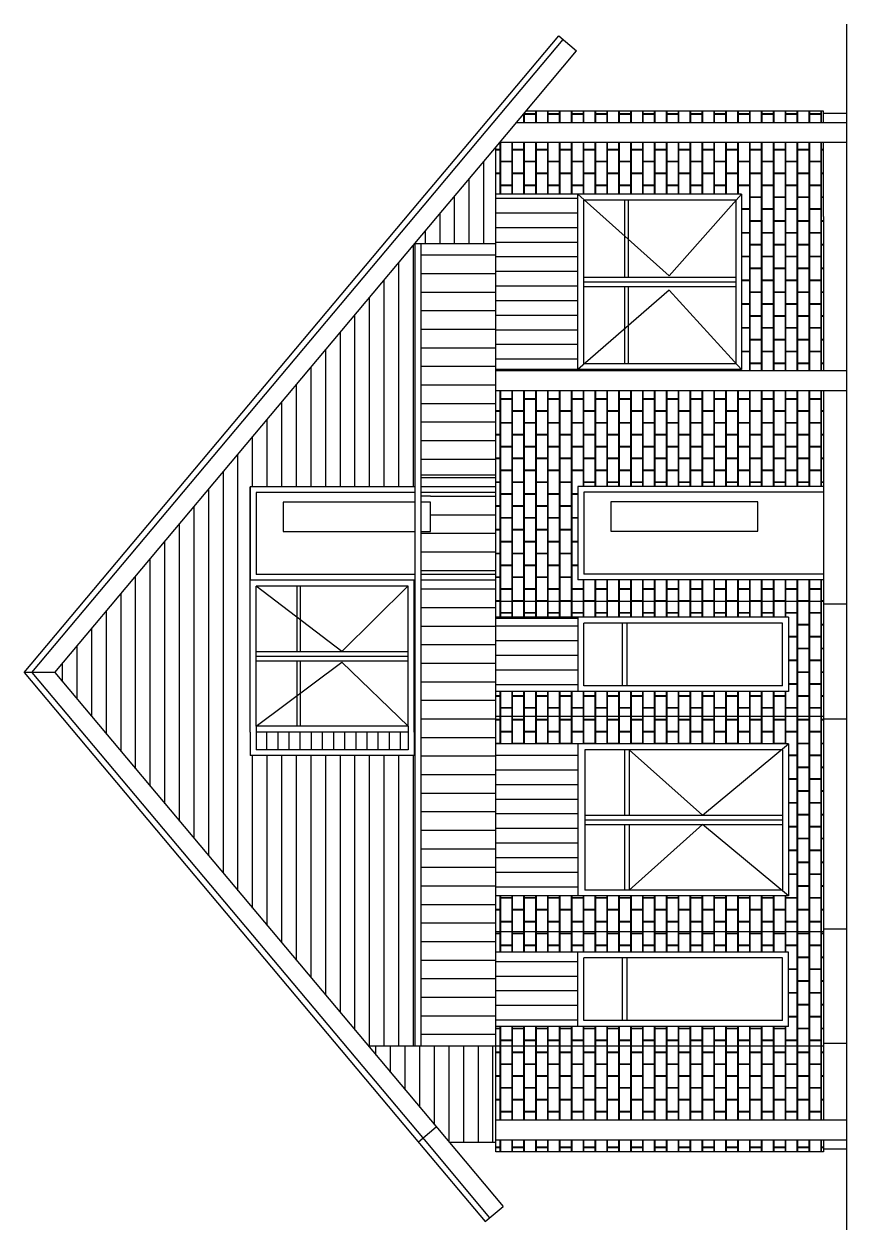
# Model space of a CAD drawing. Header units: millimetres. Extents: x -183747 to 314141, y 291435 to 411008.
# Drawn here: x -153515 to -146481, y 388610 to 398925 of the extents above; entities that cross this region are included whole.
import ezdxf

# ---------------------------------------------------------------- set-up
doc = ezdxf.new("R2010")
doc.units = ezdxf.units.MM
for name, color, linetype in [('kivivooder', 254, 'Continuous'), ('kollane', 5, 'Continuous'), ('PIIR', 1, 'Continuous'), ('puuvooder', 31, 'Continuous'), ('uks', 5, 'Continuous')]:
    doc.layers.add(name, color=color, linetype=linetype)
pattern_1 = [(90, (263867.91, 434935.92), (-101.6, 101.6), [198.4375, -4.7625]), (90, (263863.15, 434834.32), (-101.6, 101.6), [198.4375, -4.7625]), (180, (263867.91, 434935.92), (-101.6, -101.6), [-106.3625, 96.8375]), (180, (263867.91, 434931.16), (-101.6, -101.6), [-106.3625, 96.8375])]

msp = doc.modelspace()

# ---------------------------------------------------------------- hatches: boundary and pattern name
at = {"layer": 'kivivooder'}
h = msp.add_hatch(dxfattribs=at)
h.set_pattern_fill('AR-B816C', color=256, scale=0.5, angle=450, style=0)
h.set_pattern_definition(pattern_1)
h.paths.add_polyline_path([(-149223.91571, 398181.64492), (-149307.82568, 398081.64492), (-146681.45772, 398081.64492), (-146681.45772, 398181.64492)])
h = msp.add_hatch(dxfattribs=at)
h.set_pattern_fill('AR-B816C', color=256, scale=0.5, angle=450, style=0)
h.set_pattern_definition(pattern_1)
h.paths.add_polyline_path([(-149451.11222, 397910.88267), (-149481.45772, 397874.71831), (-149481.45772, 397470.12255), (-148782.08272, 397470.12255), (-147382.08272, 397470.12255), (-147382.08272, 395970.12255), (-148782.08272, 395970.12255), (-149481.45772, 395970.12255), (-149481.45772, 395957.99983), (-146681.45772, 395957.99983), (-146681.45772, 397278.84152), (-146681.45772, 397910.88267)])
h = msp.add_hatch(dxfattribs=at)
h.set_pattern_fill('AR-B816C', color=256, scale=0.5, angle=450, style=0)
h.set_pattern_definition(pattern_1)
h.paths.add_polyline_path([(-149481.45772, 395787.23757), (-149481.45772, 393986.14694), (-146681.45772, 393986.14694), (-146681.45772, 394170.12255), (-148781.45772, 394170.12255), (-148781.45772, 394970.12255), (-146681.45772, 394970.12255), (-146681.45772, 395787.23757)])
h = msp.add_hatch(dxfattribs=at)
h.set_pattern_fill('AR-B816C', color=256, scale=0.5, angle=450, style=0)
h.set_pattern_definition(pattern_1)
h.paths.add_polyline_path([(-148781.45772, 393214.93874), (-149481.45772, 393214.93874), (-149481.45772, 393000.88374), (-146681.45772, 393000.88374), (-146681.45772, 393378.84152), (-146981.45772, 393378.84152), (-146981.45772, 393214.93874)])
h.paths.add_polyline_path([(-149481.45772, 393986.14694), (-149481.45772, 393851.33485), (-148781.45772, 393851.33485), (-146981.45772, 393851.33485), (-146981.45772, 393378.84152), (-146681.45772, 393378.84152), (-146681.45772, 393986.14694)])
h.paths.add_polyline_path([(-149481.45772, 393000.88374), (-149481.45772, 392767.40283), (-148781.45772, 392767.40283), (-146981.45772, 392767.40283), (-146981.45772, 391467.40283), (-148781.45772, 391467.40283), (-149481.45772, 391467.40283), (-149481.45772, 391159.46238), (-146681.45772, 391159.46238), (-146681.45772, 393000.88374)])
h.paths.add_polyline_path([(-149481.45772, 391159.46238), (-149481.45772, 390986.82873), (-148781.45772, 390986.82873), (-146981.45772, 390986.82873), (-146981.45772, 390350.43263), (-148781.45772, 390350.43263), (-149481.45772, 390350.43263), (-149481.45772, 390181.64492), (-146681.45772, 390181.64492), (-146681.45772, 391159.46238)])
h = msp.add_hatch(dxfattribs=at)
h.set_pattern_fill('AR-B816C', color=256, scale=0.5, angle=450, style=0)
h.set_pattern_definition(pattern_1)
h.paths.add_polyline_path([(-149481.45772, 390181.64492), (-149481.45772, 389549.30678), (-146681.45772, 389549.30678), (-146681.45772, 390181.64492)])
h.paths.add_polyline_path([(-149481.45772, 389378.70935), (-149481.45772, 389278.70935), (-146681.45772, 389278.70935), (-146681.45772, 389378.70935)])
at = {"layer": 'kollane'}
h = msp.add_hatch(dxfattribs=at)
h.set_pattern_fill('LINE', color=256, scale=50, angle=900, style=0)
h.set_pattern_definition([(180, (-174610.3, 423779.08), (0, 158.75), [])])
h.paths.add_polyline_path([(-150124.61363, 395067.31915), (-149481.45772, 395067.31915), (-149481.45772, 397048.64726), (-150124.61363, 397048.64726)])
h.paths.add_polyline_path([(-150042.00164, 394684.28198), (-150124.61363, 394684.28198), (-150124.61363, 394317.31915), (-149481.45772, 394317.31915), (-149481.45772, 395017.31915), (-150124.61363, 395017.31915), (-150124.61363, 394935.49448), (-150042.00164, 394935.49448)])
h.paths.add_polyline_path([(-150124.61363, 390378.84152), (-149481.45772, 390378.84152), (-149481.45772, 394267.31915), (-150124.61363, 394267.31915)])
h = msp.add_hatch(dxfattribs=at)
h.set_pattern_fill('LINE', color=256, scale=50, angle=900, style=0)
h.set_pattern_definition([(180, (-174610.3, 423620.33), (0, 158.75), [])])
h.paths.add_polyline_path([(-150124.61363, 394908.56915), (-149481.45772, 394908.56915), (-149481.45772, 396889.89726), (-150124.61363, 396889.89726)])
h.paths.add_polyline_path([(-150042.00164, 394525.53198), (-150124.61363, 394525.53198), (-150124.61363, 394158.56915), (-149481.45772, 394158.56915), (-149481.45772, 394858.56915), (-150124.61363, 394858.56915), (-150124.61363, 394776.74448), (-150042.00164, 394776.74448)])
h.paths.add_polyline_path([(-150124.61363, 390220.09152), (-149481.45772, 390220.09152), (-149481.45772, 394108.56915), (-150124.61363, 394108.56915)])
h = msp.add_hatch(dxfattribs=at)
h.set_pattern_fill('LINE', color=256, scale=30, angle=450, style=0)
h.set_pattern_definition([(270, (55729.12, 495562.08), (-95.25, 3e-14), [])])
h.paths.add_polyline_path([(-151531.45772, 392867.76992), (-151531.45772, 392717.76992), (-150231.45772, 392717.76992), (-150231.45772, 392867.76992)])
at = {"layer": 'puuvooder'}
h = msp.add_hatch(dxfattribs=at)
h.set_pattern_fill('_USER', color=256, scale=125, angle=450, style=0, pattern_type=0)
h.set_pattern_definition([(90, (4290.22, 313393), (-125, 4e-14), [])])
h.paths.add_polyline_path([(-149481.45772, 397048.64726), (-149481.45772, 397874.71831), (-149509.18261, 397841.67707), (-149981.45772, 397278.84152), (-150174.61363, 397048.64726)])
h = msp.add_hatch(dxfattribs=at)
h.set_pattern_fill('_USER', color=256, scale=125, angle=540, style=0, pattern_type=0)
h.set_pattern_definition([(180, (263867.91, 434935.92), (-5e-14, -125), [])])
h.paths.add_polyline_path([(-149481.45772, 395970.12255), (-148782.08272, 395970.12255), (-148782.08272, 397470.12255), (-149481.45772, 397470.12255)])
h = msp.add_hatch(dxfattribs=at)
h.set_pattern_fill('_USER', color=256, scale=125, angle=450, style=0, pattern_type=0)
h.set_pattern_definition([(90, (-155686.89, 0), (-125, 4e-14), [])])
h.paths.add_polyline_path([(-150174.61363, 397048.64726), (-153253.94628, 393378.84152), (-151581.45772, 393378.84152), (-151581.45772, 394167.76992), (-151581.45772, 394967.76992), (-150174.61363, 394967.76992)])
h.paths.add_polyline_path([(-151581.45772, 392667.76992), (-151581.45772, 392867.76992), (-151581.45772, 393378.84152), (-153253.94628, 393378.84152), (-150571.17979, 390181.64492), (-150174.61363, 390181.64492), (-150174.61363, 392667.76992)])
h = msp.add_hatch(dxfattribs=at)
h.set_pattern_fill('_USER', color=256, scale=125, angle=540, style=0, pattern_type=0)
h.set_pattern_definition([(180, (4290.22, 313401.86), (-5e-14, -125), [])])
h.paths.add_polyline_path([(-149481.45772, 393214.93874), (-148781.45772, 393214.93874), (-148781.45772, 393839.93874), (-149481.45772, 393839.93874)])
h = msp.add_hatch(dxfattribs=at)
h.set_pattern_fill('_USER', color=256, scale=125, angle=540, style=0, pattern_type=0)
h.set_pattern_definition([(180, (4290.22, 313295.8), (-5e-14, -125), [])])
h.paths.add_polyline_path([(-149481.45772, 391467.40283), (-148781.45772, 391467.40283), (-148781.45772, 392767.40283), (-149481.45772, 392767.40283)])
h = msp.add_hatch(dxfattribs=at)
h.set_pattern_fill('_USER', color=256, scale=125, angle=540, style=0, pattern_type=0)
h.set_pattern_definition([(180, (4290.22, 313156.7), (-5e-14, -125), [])])
h.paths.add_polyline_path([(-149481.45772, 390986.82873), (-149481.45772, 390350.43263), (-148781.45772, 390350.43263), (-148781.45772, 390986.82873)])
h = msp.add_hatch(dxfattribs=at)
h.set_pattern_fill('_USER', color=256, scale=125, angle=450, style=0, pattern_type=0)
h.set_pattern_definition([(90, (263867.91, 434935.92), (-125, 4e-14), [])])
h.paths.add_polyline_path([(-149981.45772, 389478.84152), (-149880.65486, 389358.70935), (-149481.45772, 389358.70935), (-149481.45772, 390181.64492), (-150571.17979, 390181.64492)])

# ---------------------------------------------------------------- linework, layer by layer
for p, q in [((-149662.3915, 397970.23459), (-148945.00196, 398825.18615)), ((-149624.08928, 397938.09521), (-148906.69974, 398793.04677)), ((-148945.00196, 398825.18615), (-148791.79308, 398696.62863)), ((-149509.18261, 397841.67707), (-148791.79308, 398696.62863)), ((-146681.45772, 398181.64492), (-149223.91571, 398181.64492)), ((-146681.45772, 398081.64492), (-146681.45772, 398181.64492)), ((-146481.45772, 398159.64492), (-146681.45772, 398159.64492)), ((-150134.6666, 397407.39904), (-149662.3915, 397970.23459)), ((-150096.36438, 397375.25966), (-149624.08928, 397938.09521)), ((-149481.45772, 389278.70935), (-149481.45772, 397874.71831)), ((-146681.45772, 397278.84152), (-146681.45772, 397910.88267)), ((-149981.45772, 397278.84152), (-149509.18261, 397841.67707)), ((-153515.02774, 393378.84152), (-150134.6666, 397407.39904)), ((-153449.75737, 393378.84152), (-150096.36438, 397375.25966)), ((-153253.94628, 393378.84152), (-149981.45772, 397278.84152)), ((-146681.45772, 397278.84152), (-146681.45772, 395957.99983)), ((-146681.45772, 395787.23757), (-146681.45772, 389549.30678)), ((-146681.45772, 393986.14694), (-149481.45772, 393986.14694)), ((-146481.45772, 393964.14694), (-146681.45772, 393964.14694)), ((-153253.94628, 393378.84152), (-153515.02774, 393378.84152)), ((-153515.02774, 393378.84152), (-150134.6666, 389350.28399)), ((-153449.75737, 393378.84152), (-150096.36438, 389382.42338)), ((-153253.94628, 393378.84152), (-149981.45772, 389478.84152)), ((-146681.45772, 393000.88374), (-149481.45772, 393000.88374)), ((-146481.45772, 392978.67225), (-146681.45772, 392978.67225)), ((-146681.45772, 391159.46238), (-149481.45772, 391159.46238)), ((-146481.45772, 391181.46238), (-146681.45772, 391181.46238)), ((-146681.45772, 390181.64492), (-150571.17979, 390181.64492)), ((-146481.45772, 390203.64492), (-146681.45772, 390203.64492)), ((-146681.45772, 389728.84152), (-146681.45772, 389549.30678)), ((-150144.78061, 389362.3374), (-149991.57172, 389490.89492)), ((-149981.45772, 389478.84152), (-149420.40291, 388810.20244)), ((-150134.6666, 389350.28399), (-149573.6118, 388681.64492)), ((-150096.36438, 389382.42338), (-149535.30958, 388713.7843)), ((-149481.45772, 389358.70935), (-149880.65486, 389358.70935)), ((-146681.45772, 389378.70935), (-146681.45772, 389278.70935)), ((-146481.45772, 389300.70935), (-146681.45772, 389300.70935)), ((-146681.45772, 389278.70935), (-149481.45772, 389278.70935)), ((-149573.6118, 388681.64492), (-149420.40291, 388810.20244))]:
    msp.add_line(p, q)
at = {"layer": 'kivivooder'}
for p, q in [((-146481.45772, 398081.64492), (-149307.82568, 398081.64492)), ((-146481.45772, 397910.88267), (-149451.11222, 397910.88267)), ((-148782.08272, 397470.12255), (-149482.08272, 397470.12255)), ((-148781.45772, 395970.12255), (-149481.45772, 395970.12255)), ((-146481.45772, 395957.99983), (-149481.45772, 395957.99983)), ((-146481.45772, 395787.23757), (-149481.45772, 395787.23757)), ((-148781.45772, 393851.33485), (-149481.45772, 393851.33485)), ((-148781.45772, 390350.43263), (-149481.45772, 390350.43263)), ((-146481.45772, 389549.30678), (-149481.45772, 389549.30678)), ((-146481.45772, 389378.70935), (-149481.45772, 389378.70935))]:
    msp.add_line(p, q, dxfattribs=at)
at = {"layer": 'kollane'}
for p, q in [((-146481.45772, 388609.90755), (-146481.45772, 398925.04522)), ((-147382.08272, 397470.12255), (-148782.08272, 397470.12255)), ((-147382.08272, 397470.12255), (-148782.08272, 397470.12255)), ((-147382.08272, 397470.12255), (-147382.08272, 395970.12255)), ((-147432.08272, 397420.12255), (-148732.08272, 397420.12255)), ((-147432.08272, 397420.12255), (-147432.08272, 396020.12255)), ((-150174.61363, 397048.64726), (-149481.45772, 397048.64726)), ((-150174.61363, 397048.64726), (-150174.61363, 390181.64492)), ((-150124.61363, 397048.64726), (-150124.61363, 390181.64492)), ((-148732.08272, 396760.12255), (-147432.08272, 396760.12255)), ((-148732.08272, 396720.12255), (-147432.08272, 396720.12255)), ((-148732.08272, 396680.12255), (-147432.08272, 396680.12255)), ((-147432.08272, 396020.12255), (-148732.08272, 396020.12255)), ((-147382.08272, 395970.12255), (-148782.08272, 395970.12255)), ((-147382.08272, 395970.12255), (-148782.08272, 395970.12255)), ((-147382.08272, 395970.12255), (-148782.08272, 395970.12255)), ((-151581.45772, 394967.76992), (-151581.45772, 394167.76992)), ((-151581.45772, 394167.76992), (-151581.45772, 394967.76992)), ((-150174.61363, 394967.76992), (-151581.45772, 394967.76992)), ((-150174.61363, 394967.76992), (-151581.45772, 394967.76992)), ((-149481.45772, 395067.31915), (-150124.61363, 395067.31915)), ((-149481.45772, 394967.76992), (-150124.61363, 394967.76992)), ((-148781.45772, 394970.12255), (-148781.45772, 394170.12255)), ((-146681.45772, 394970.12255), (-148781.45772, 394970.12255)), ((-151531.45772, 394917.76992), (-151531.45772, 394217.76992)), ((-150174.61363, 394917.76992), (-151531.45772, 394917.76992)), ((-149481.45772, 394917.76992), (-150124.61363, 394917.76992)), ((-150042.00164, 394886.58245), (-150124.61363, 394886.58245)), ((-148731.45772, 394920.12255), (-148731.45772, 394220.12255)), ((-146681.45772, 394920.12255), (-148731.45772, 394920.12255)), ((-150181.45772, 394167.76992), (-151581.45772, 394167.76992)), ((-150181.45772, 394167.76992), (-151581.45772, 394167.76992)), ((-151581.45772, 392867.76992), (-151581.45772, 394167.76992)), ((-150174.61363, 394167.76992), (-151581.45772, 394167.76992)), ((-150174.61363, 394217.76992), (-151531.45772, 394217.76992)), ((-150181.45772, 392867.76992), (-150181.45772, 394167.76992)), ((-149481.45772, 394217.76992), (-150124.61363, 394217.76992)), ((-149481.45772, 394167.76992), (-150124.61363, 394167.76992)), ((-146681.45772, 394170.12255), (-148781.45772, 394170.12255)), ((-146681.45772, 394220.12255), (-148731.45772, 394220.12255)), ((-150231.45772, 394117.76992), (-151531.45772, 394117.76992)), ((-150231.45772, 392917.76992), (-150231.45772, 394117.76992)), ((-148781.45772, 393851.33485), (-148781.45772, 393214.93874)), ((-146981.45772, 393851.33485), (-148781.45772, 393851.33485)), ((-146981.45772, 393851.33485), (-146981.45772, 393214.93874)), ((-148731.45772, 393264.93874), (-148731.45772, 393801.33485)), ((-147031.45772, 393801.33485), (-148731.45772, 393801.33485)), ((-148399.72061, 393264.93874), (-148399.72061, 393801.33485)), ((-148359.72061, 393264.93874), (-148359.72061, 393801.33485)), ((-147031.45772, 393264.93874), (-147031.45772, 393801.33485)), ((-151531.45772, 393557.76992), (-150231.45772, 393557.76992)), ((-151531.45772, 393517.76992), (-150231.45772, 393517.76992)), ((-151531.45772, 393477.76992), (-150231.45772, 393477.76992)), ((-146981.45772, 393214.93874), (-148781.45772, 393214.93874)), ((-147031.45772, 393264.93874), (-148731.45772, 393264.93874)), ((-151531.45772, 392917.76992), (-151531.45772, 392717.76992)), ((-150231.45772, 392917.76992), (-151531.45772, 392917.76992)), ((-150231.45772, 392917.76992), (-150231.45772, 392717.76992)), ((-151581.45772, 392867.76992), (-151581.45772, 392667.76992)), ((-150231.45772, 392867.76992), (-151531.45772, 392867.76992)), ((-150181.45772, 392867.76992), (-150181.45772, 392667.76992)), ((-150231.45772, 392717.76992), (-151531.45772, 392717.76992)), ((-148781.45772, 392767.40283), (-148781.45772, 391467.40283)), ((-146981.45772, 392767.40283), (-148781.45772, 392767.40283)), ((-147031.45772, 392717.40283), (-148721.45772, 392717.40283)), ((-148721.45772, 392717.40283), (-148721.45772, 391517.40283)), ((-148381.45772, 392717.40283), (-148381.45772, 392157.40283)), ((-148341.45772, 392717.40283), (-148341.45772, 392157.40283)), ((-147031.45772, 392717.40283), (-147031.45772, 391517.40283)), ((-146981.45772, 392767.40283), (-146981.45772, 391467.40283)), ((-150181.45772, 392667.76992), (-151581.45772, 392667.76992)), ((-148721.45772, 392157.40283), (-147031.45772, 392157.40283)), ((-148721.45772, 392117.40283), (-147031.45772, 392117.40283)), ((-148721.45772, 392077.40283), (-147031.45772, 392077.40283)), ((-148381.45772, 392077.40283), (-148381.45772, 391517.40283)), ((-148341.45772, 392077.40283), (-148341.45772, 391517.40283)), ((-146981.45772, 391467.40283), (-148781.45772, 391467.40283)), ((-147031.45772, 391517.40283), (-148721.45772, 391517.40283)), ((-146981.45772, 390986.82873), (-148781.45772, 390986.82873)), ((-148781.45772, 390350.43263), (-148781.45772, 390986.82873)), ((-146981.45772, 390350.43263), (-146981.45772, 390986.82873)), ((-147031.45772, 390936.82873), (-148731.45772, 390936.82873)), ((-148731.45772, 390400.43263), (-148731.45772, 390936.82873)), ((-148399.72061, 390400.43263), (-148399.72061, 390936.82873)), ((-148359.72061, 390400.43263), (-148359.72061, 390936.82873)), ((-147031.45772, 390400.43263), (-147031.45772, 390936.82873)), ((-146981.45772, 390350.43263), (-148781.45772, 390350.43263)), ((-147031.45772, 390400.43263), (-148731.45772, 390400.43263))]:
    msp.add_line(p, q, dxfattribs=at)
for points in [[(-150174.61363, 394835.94525), (-151299.27707, 394835.94525), (-151299.27707, 394584.73276), (-150174.61363, 394584.73276)], [(-150124.61363, 394584.73276), (-150042.00164, 394584.73276), (-150042.00164, 394835.94525), (-150124.61363, 394835.94525)]]:
    msp.add_lwpolyline(points, dxfattribs=at)
msp.add_lwpolyline([(-147242.00164, 394838.29788), (-148499.27707, 394838.29788), (-148499.27707, 394587.08539), (-147242.00164, 394587.08539)], close=True, dxfattribs=at)
at = {"layer": 'PIIR'}
for p, q in [((-148782.08272, 397470.12255), (-147999.48265, 396770.52369)), ((-147999.48265, 396770.52369), (-147382.08272, 397470.12255)), ((-147999.46989, 396649.815), (-148782.08272, 395970.12255)), ((-147382.08272, 395970.12255), (-147999.46989, 396649.815)), ((-150798.84489, 393557.76992), (-151531.45772, 394117.76992)), ((-150234.70899, 394117.76992), (-150798.84489, 393557.76992)), ((-151531.45772, 392917.76992), (-150798.85765, 393467.36878)), ((-150798.85765, 393467.36878), (-150231.45772, 392917.76992)), ((-148341.45772, 392717.40283), (-147716.81563, 392157.40283)), ((-147716.81563, 392157.40283), (-146981.45772, 392767.40283)), ((-147716.81563, 392077.40283), (-148341.45772, 391517.40283)), ((-146981.45772, 391467.40283), (-147716.81563, 392077.40283))]:
    msp.add_line(p, q, dxfattribs=at)
at = {"layer": 'puuvooder'}
for p, q in [((-148781.45772, 393839.93874), (-149481.45772, 393839.93874)), ((-148781.45772, 393214.93874), (-149481.45772, 393214.93874)), ((-148781.45772, 392767.40283), (-149481.45772, 392767.40283)), ((-148781.45772, 391467.40283), (-149481.45772, 391467.40283)), ((-148781.45772, 390986.82873), (-149481.45772, 390986.82873))]:
    msp.add_line(p, q, dxfattribs=at)
at = {"layer": 'uks'}
for p, q in [((-148782.08272, 395970.12255), (-148782.08272, 397470.12255)), ((-148732.08272, 397420.12255), (-148732.08272, 396020.12255)), ((-148382.08272, 397420.12255), (-148382.08272, 396760.12255)), ((-148352.08272, 397420.12255), (-148352.08272, 396760.12255)), ((-148382.08272, 396680.12255), (-148382.08272, 396020.12255)), ((-148352.08272, 396680.12255), (-148352.08272, 396020.12255)), ((-151531.45772, 392917.76992), (-151531.45772, 394117.76992)), ((-151181.45772, 393557.76992), (-151181.45772, 394117.76992)), ((-151151.45772, 393557.76992), (-151151.45772, 394117.76992)), ((-151181.45772, 392917.76992), (-151181.45772, 393477.76992)), ((-151151.45772, 392917.76992), (-151151.45772, 393477.76992))]:
    msp.add_line(p, q, dxfattribs=at)

doc.saveas('drawing.dxf')
